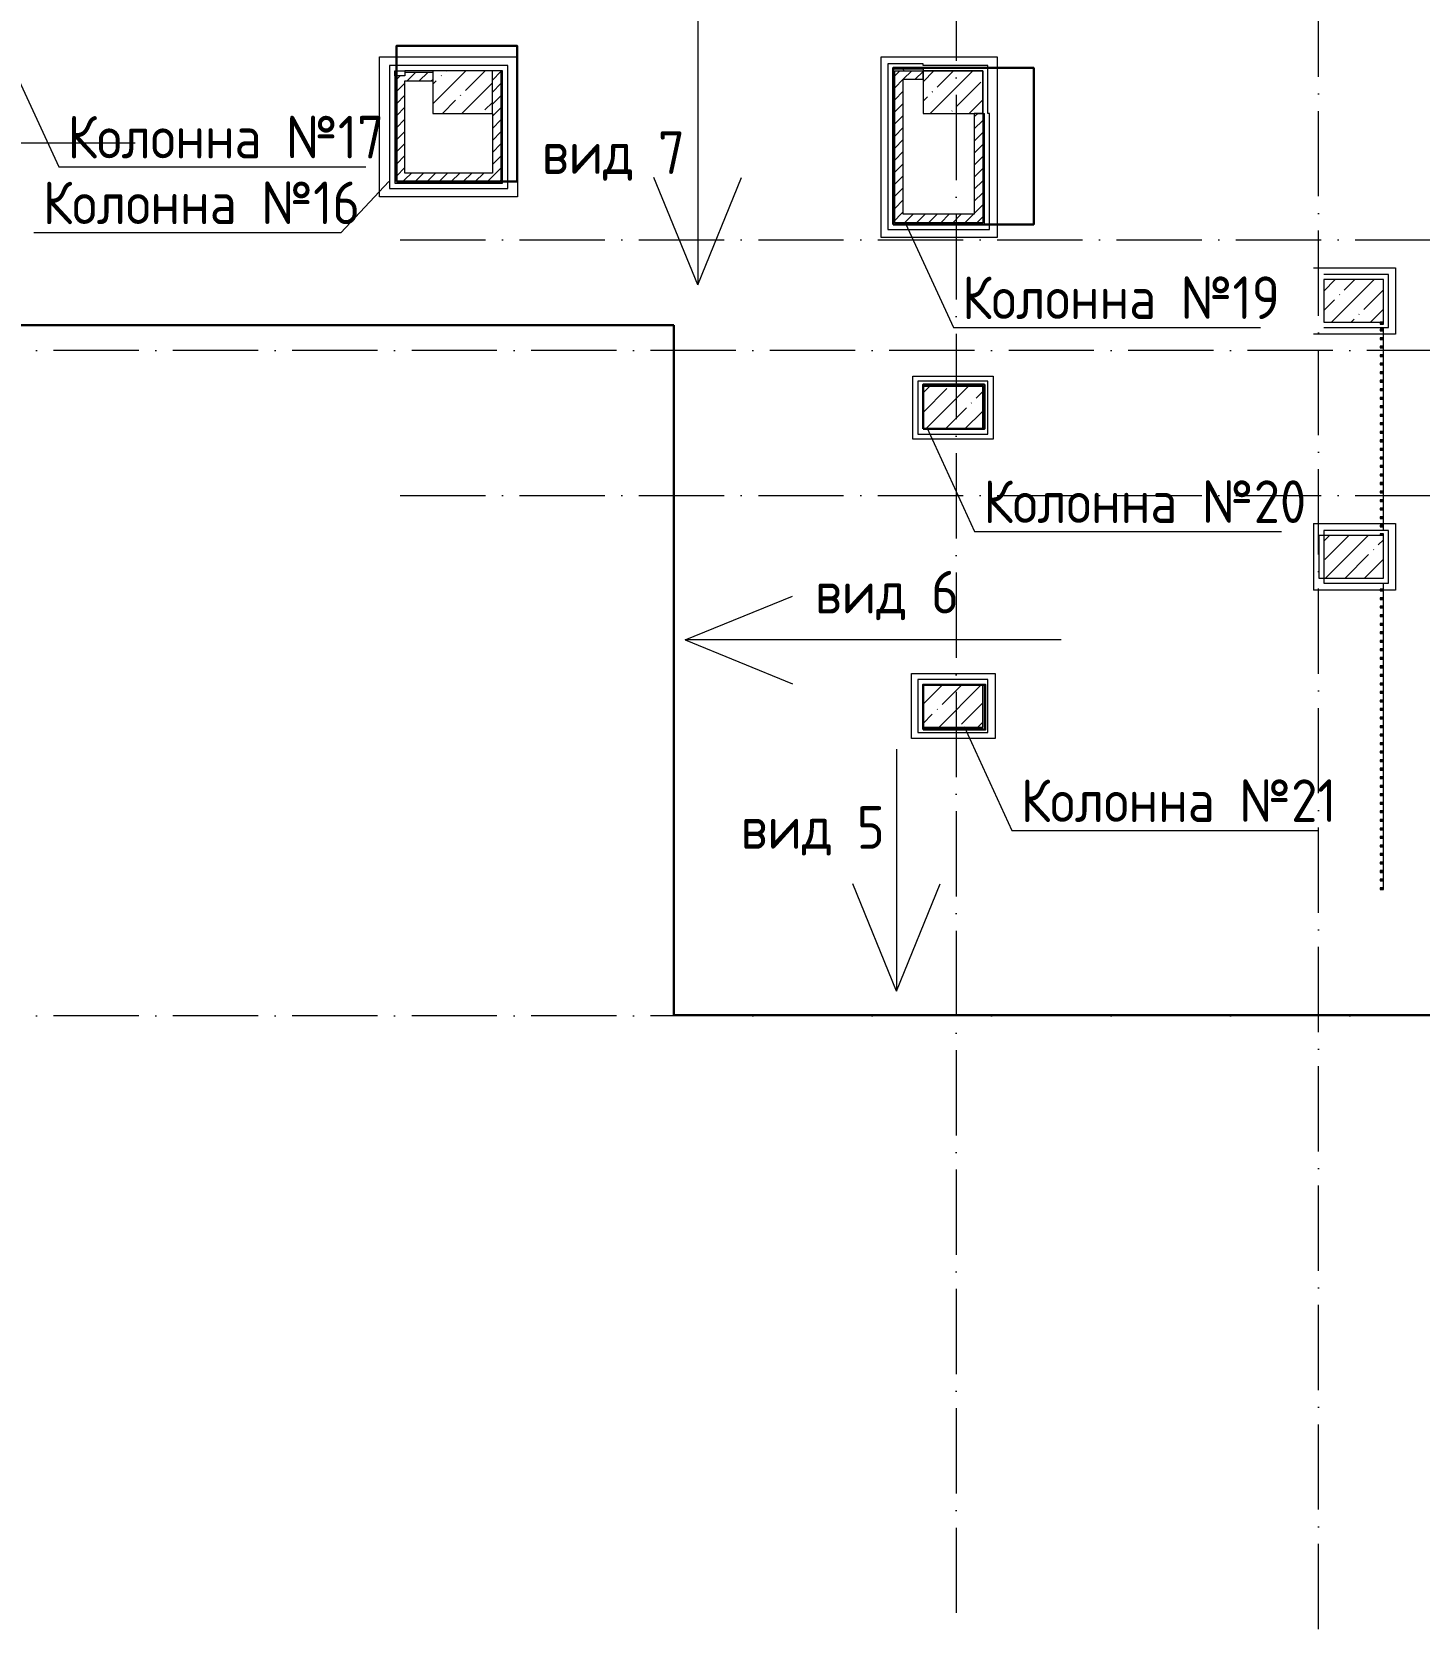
# Model space of a CAD drawing. Header units: millimetres. Extents: x -81576 to 1046824, y -248937 to 691537.
# Drawn here: x 364985 to 381251, y 431828 to 450557 of the extents above; entities that cross this region are included whole.
import ezdxf

# ---------------------------------------------------------------- set-up
doc = ezdxf.new("R2010")
doc.units = ezdxf.units.MM
doc.linetypes.add('50_200_ШТРИХ_1Т_ш5_п1_п1_', pattern=[1400, 1000, -200, 0, -200])
for name, color, linetype, lineweight, true_color in [('A-DETL-7', 7, 'Continuous', 20, 0x01a6fe), ('A-FLOR-1', 7, 'Continuous', 5, 0xc0c0c0), ('I-WALL-15', 7, 'Continuous', 5, 0x787878), ('Оси-3', 7, '50_200_ШТРИХ_1Т_ш5_п1_п1_', 9, 0xaaaaaa)]:
    doc.layers.add(name, color=color, linetype=linetype, lineweight=lineweight, true_color=true_color)
for name, color, linetype, lineweight in [('A-WALL', 7, 'Continuous', 5), ('A-WALL-FNSH-1', 7, 'Continuous', 5), ('I-WALL', 7, 'Continuous', 5), ('S-COLS', 7, 'Continuous', 9), ('S-COLS-1', 7, 'Continuous', 5), ('Ограждение', 7, 'Continuous', 9), ('Ограждение-1', 7, 'Continuous', 20), ('основной', 250, 'Continuous', 15), ('Основные линии', 7, 'Continuous', 30), ('осново', 7, 'Continuous', 30), ('Размеры', 7, 'Continuous', 15)]:
    doc.layers.add(name, color=color, linetype=linetype, lineweight=lineweight)
doc.styles.add('СПДС', font='isocpeur.ttf', dxfattribs={"width": 0.9})
pattern_1 = [(45, (286584.25, 383020.87), (-228.0985, 228.0985), []), (45, (286812.35, 383020.87), (-228.0985, 228.0985), [403.225, -80.645, 6.706, -73.939])]
pattern_2 = [(0, (286584.25, 383020.87), (406.4, 101.6), [6.706, -298.094, 6.706, -298.094, -1625.6]), (0, (286584.25, 383020.87), (406.4, 101.6), [-609.6, 6.706, -602.894, 6.706, -298.094, -711.2]), (0, (286584.25, 383020.87), (406.4, 101.6), [-1524, 6.706, -196.494, 6.706, -501.294]), (120, (286736.65, 383071.67), (-291.18818, 301.15272), [6.706, -298.094, 6.706, -298.094, -1625.6]), (120, (286736.65, 383071.67), (-291.18818, 301.15272), [-609.6, 6.706, -602.894, 6.706, -298.094, -711.2]), (120, (286736.65, 383071.67), (-291.18818, 301.15272), [-1524, 6.706, -196.494, 6.706, -501.294]), (240, (286787.45, 383274.87), (-115.21182, -402.75272), [6.706, -298.094, 6.706, -298.094, -1625.6]), (240, (286787.45, 383274.87), (-115.21182, -402.75272), [-609.6, 6.706, -602.894, 6.706, -298.094, -711.2]), (240, (286787.45, 383274.87), (-115.21182, -402.75272), [-1524, 6.706, -196.494, 6.706, -501.294])]
pattern_3 = [(45, (286584.25, 383020.87), (-70.71068, 70.71068), [])]

# ---------------------------------------------------------------- blocks, each defined once
blk = doc.blocks.new('BSC_Колонна _Прямоугольная - 500х700-V240-АИ_План этажа_Стены_3')
at = {"layer": 'S-COLS-1'}
h = blk.add_hatch(dxfattribs=at)
h.set_pattern_fill('FP_168', color=256, style=0, pattern_type=2)
h.set_pattern_definition([(315, (-64381.04, 93900), (228.0985, 228.0985), []), (315, (-64381.04, 93671.9), (228.0985, 228.0985), [403.225, -80.645, 6.706, -73.939])])
h.paths.add_polyline_path([(-250, 350), (-250, -350), (250, -350), (250, 350), (-17, 350)])
for p, q in [((250, 350), (-250, 350)), ((-250, 350), (-250, -350)), ((250, -350), (250, 350)), ((-250, -350), (250, -350))]:
    blk.add_line(p, q, dxfattribs=at)
blk = doc.blocks.new('BSC_Колонна _Прямоугольная - 500х700-V252-АИ_План этажа_Стены_3')
at = {"layer": 'S-COLS-1'}
h = blk.add_hatch(dxfattribs=at)
h.set_pattern_fill('FP_180', color=256, style=0, pattern_type=2)
h.set_pattern_definition([(315, (-61381.04, 93900), (228.0985, 228.0985), []), (315, (-61381.04, 93671.9), (228.0985, 228.0985), [403.225, -80.645, 6.706, -73.939])])
h.paths.add_polyline_path([(-250, 350), (-250, -350), (250, -350), (250, 350), (152, 350)])
for p, q in [((250, 350), (-250, 350)), ((-250, 350), (-250, -350)), ((250, -350), (250, 350)), ((-250, -350), (250, -350))]:
    blk.add_line(p, q, dxfattribs=at)
blk = doc.blocks.new('BSC_Колонна _Прямоугольная - 500х700-V299-АИ_План этажа_Стены_3')
at = {"layer": 'S-COLS-1'}
h = blk.add_hatch(dxfattribs=at)
h.set_pattern_fill('FP_205', color=256, style=0, pattern_type=2)
h.set_pattern_definition([(315, (-66830.7, 83450), (228.0985, 228.0985), []), (315, (-66830.7, 83221.9), (228.0985, 228.0985), [403.225, -80.645, 6.706, -73.939])])
h.paths.add_polyline_path([(-250, 350), (-250, -350), (250, -350), (250, 350)])
for p, q in [((250, 350), (-250, 350)), ((-250, 350), (-250, -350)), ((250, -350), (250, 350)), ((-250, -350), (250, -350))]:
    blk.add_line(p, q, dxfattribs=at)
blk = doc.blocks.new('О_Балясина_Труба_ГОСТ 86452 - О_Балясина_Труба_ГОСТ 8645-68 2-26159581-АИ_План этажа_Стены_3')
at = {"layer": 'Ограждение-1'}
for p, q in [((10, 20), (-10, 20)), ((-10, 20), (-10, -20)), ((-7, -17), (-7, 17)), ((-7, 17), (7, 17)), ((7, 17), (7, -17)), ((10, -20), (10, 20)), ((-10, -20), (10, -20)), ((7, -17), (-7, -17))]:
    blk.add_line(p, q, dxfattribs=at)
blk = doc.blocks.new('О_Элемент ограждения_Обод_Труба_ГОСТ 86452 - О_Элемент ограждения_Обод_Труба_ГОСТ 8645-68 2-26191406-АИ_План этажа_Стены_3')
at = {"layer": 'Ограждение-1'}
for p, q in [((-2480, 20), (-2500, 20)), ((-2500, 20), (-2500, -20)), ((-2497, 17), (-2483, 17)), ((-2497, -17), (-2497, 17)), ((-2483, 17), (-2483, -17)), ((-2480, -20), (-2480, 20)), ((0, 20), (-20, 20)), ((-20, 20), (-20, -20)), ((-17, 17), (-3, 17)), ((-17, -17), (-17, 17)), ((-3, 17), (-3, -17)), ((-2500, -20), (-2480, -20)), ((-2483, -17), (-2497, -17)), ((-20, -20), (0, -20)), ((-3, -17), (-17, -17))]:
    blk.add_line(p, q, dxfattribs=at)

msp = doc.modelspace()

# ---------------------------------------------------------------- hatches: boundary and pattern name
at = {"layer": 'I-WALL', "true_color": 0x000000}
h = msp.add_hatch(dxfattribs=at)
h.set_pattern_fill('FP_5', color=18, style=0, pattern_type=2)
h.set_pattern_definition(pattern_3)
h.paths.add_polyline_path([(369359.2, 449981.6), (369684.2, 449981.6), (369684.2, 450081.6), (369359.2, 450081.6), (369359.2, 450041.6)])
h = msp.add_hatch(dxfattribs=at)
h.set_pattern_fill('FP_5', color=18, style=0, pattern_type=2)
h.set_pattern_definition(pattern_3)
h.paths.add_polyline_path([(370484.2, 448801.6), (370484.2, 450101.6), (370384.2, 450101.6), (370384.2, 448801.6)])
h = msp.add_hatch(dxfattribs=at)
h.set_pattern_fill('FP_5', color=18, style=0, pattern_type=2)
h.set_pattern_definition(pattern_3)
h.paths.add_polyline_path([(375434.2, 450001.6), (375434.2, 450101.6), (375102.7, 450101.6), (375102.7, 450001.6), (375202.7, 450001.6)])
h = msp.add_hatch(dxfattribs=at)
h.set_pattern_fill('FP_5', color=18, style=0, pattern_type=2)
h.set_pattern_definition(pattern_3)
h.paths.add_polyline_path([(369259.2, 448801.6), (369359.2, 448801.6), (369359.2, 450041.6), (369259.2, 450041.6)])
h = msp.add_hatch(dxfattribs=at)
h.set_pattern_fill('FP_5', color=18, style=0, pattern_type=2)
h.set_pattern_definition(pattern_3)
h.paths.add_polyline_path([(375202.7, 448419.1), (375202.7, 450001.6), (375102.7, 450001.6), (375102.7, 448419.1)])
h = msp.add_hatch(dxfattribs=at)
h.set_pattern_fill('FP_5', color=18, style=0, pattern_type=2)
h.set_pattern_definition(pattern_3)
h.paths.add_polyline_path([(376134.2, 448319.1), (376134.2, 449601.6), (376034.2, 449601.6), (376034.2, 448319.1)])
h = msp.add_hatch(dxfattribs=at)
h.set_pattern_fill('FP_5', color=18, style=0, pattern_type=2)
h.set_pattern_definition(pattern_3)
h.paths.add_polyline_path([(369359.2, 448801.6), (370384.2, 448801.6), (370384.2, 448901.6), (369359.2, 448901.6)])
h = msp.add_hatch(dxfattribs=at)
h.set_pattern_fill('FP_5', color=18, style=0, pattern_type=2)
h.set_pattern_definition(pattern_3)
h.paths.add_polyline_path([(375102.7, 448319.1), (376034.2, 448319.1), (376034.2, 448419.1), (375102.7, 448419.1)])
at = {"layer": 'I-WALL-15', "true_color": 0x000000}
h = msp.add_hatch(dxfattribs=at)
h.set_pattern_fill('FP_3', color=18, style=0, pattern_type=2)
h.set_pattern_definition(pattern_2)
h.paths.add_polyline_path([(369684.2, 450081.6), (369684.2, 450101.6), (369359.2, 450101.6), (369359.2, 450081.6)])
h = msp.add_hatch(dxfattribs=at)
h.set_pattern_fill('FP_3', color=18, style=0, pattern_type=2)
h.set_pattern_definition(pattern_2)
h.paths.add_polyline_path([(370504.2, 448781.6), (370504.2, 450101.6), (370484.2, 450101.6), (370484.2, 448781.6)])
h = msp.add_hatch(dxfattribs=at)
h.set_pattern_fill('FP_3', color=18, style=0, pattern_type=2)
h.set_pattern_definition(pattern_2)
h.paths.add_polyline_path([(375434.2, 450101.6), (375434.2, 450121.6), (375082.7, 450121.6), (375082.7, 450101.6), (375102.7, 450101.6)])
h = msp.add_hatch(dxfattribs=at)
h.set_pattern_fill('FP_3', color=18, style=0, pattern_type=2)
h.set_pattern_definition(pattern_2)
h.paths.add_polyline_path([(375082.7, 448319.1), (375102.7, 448319.1), (375102.7, 450101.6), (375082.7, 450101.6), (375082.7, 448419.1)])
h = msp.add_hatch(dxfattribs=at)
h.set_pattern_fill('FP_3', color=18, style=0, pattern_type=2)
h.set_pattern_definition(pattern_2)
h.paths.add_polyline_path([(369259.2, 448781.6), (369259.2, 450041.6), (369239.2, 450041.6), (369239.2, 448781.6)])
h = msp.add_hatch(dxfattribs=at)
h.set_pattern_fill('FP_3', color=18, style=0, pattern_type=2)
h.set_pattern_definition(pattern_2)
h.paths.add_polyline_path([(376154.2, 448299.1), (376154.2, 449601.6), (376134.2, 449601.6), (376134.2, 448299.1)])
h = msp.add_hatch(dxfattribs=at)
h.set_pattern_fill('FP_3', color=18, style=0, pattern_type=2)
h.set_pattern_definition(pattern_2)
h.paths.add_polyline_path([(370384.2, 448781.6), (370484.2, 448781.6), (370484.2, 448801.6), (369259.2, 448801.6), (369259.2, 448781.6), (369800, 448781.6)])
h = msp.add_hatch(dxfattribs=at)
h.set_pattern_fill('FP_3', color=18, style=0, pattern_type=2)
h.set_pattern_definition(pattern_2)
h.paths.add_polyline_path([(376134.2, 448299.1), (376134.2, 448319.1), (375082.7, 448319.1), (375082.7, 448299.1), (376034.2, 448299.1)])
at = {"layer": 'S-COLS-1', "true_color": 0x000000}
h = msp.add_hatch(dxfattribs=at)
h.set_pattern_fill('FP_1', color=18, style=0, pattern_type=2)
h.set_pattern_definition(pattern_1)
h.paths.add_polyline_path([(375434.2, 449601.6), (376134.2, 449601.6), (376134.2, 450101.6), (375434.2, 450101.6)])
h = msp.add_hatch(dxfattribs=at)
h.set_pattern_fill('FP_1', color=18, style=0, pattern_type=2)
h.set_pattern_definition(pattern_1)
h.paths.add_polyline_path([(375434.2, 445901.6), (376134.2, 445901.6), (376134.2, 446401.6), (375434.2, 446401.6)])
h = msp.add_hatch(dxfattribs=at)
h.set_pattern_fill('FP_1', color=18, style=0, pattern_type=2)
h.set_pattern_definition(pattern_1)
h.paths.add_polyline_path([(375434.2, 442401.6), (376134.2, 442401.6), (376134.2, 442901.6), (375434.2, 442901.6)])

# ---------------------------------------------------------------- linework, layer by layer
at = {"color": 18, "lineweight": 30, "true_color": 0x000000}
for points in [[(369259.2, 448801.6), (370675.2, 448801.6), (370675.2, 450393.6), (369259.2, 450393.6)], [(375082.7, 448299.1), (376732.7, 448299.1), (376732.7, 450134.1), (375082.7, 450134.1)], [(375434.2, 445901.6), (376154.2, 445901.6), (376154.2, 446421.6), (375434.2, 446421.6)], [(375434.2, 442376.6), (376164.2, 442376.6), (376164.2, 442901.6), (375434.2, 442901.6)]]:
    msp.add_lwpolyline(points, close=True, dxfattribs=at)
at = {"lineweight": 30}
for points in [[(361556.5, 447785.5), (361741.4, 447789.9), (361741.4, 447119.9), (372511.4, 447119.9)], [(372511.4, 447119.9), (372511.4, 439025.5), (387816.2, 439025.5)]]:
    msp.add_lwpolyline(points, dxfattribs=at)
at = {"layer": 'A-DETL-7', "color": 18, "true_color": 0x000000}
for p, q in [((369060.2, 450264.5), (370680.2, 450264.5)), ((369060.2, 448621.6), (369060.2, 450264.5)), ((370680.2, 450264.5), (370680.2, 448621.6)), ((374943.7, 450264.5), (376303.7, 450264.5)), ((374943.7, 448144.5), (374943.7, 450264.5)), ((376303.7, 450264.5), (376303.7, 448144.5)), ((370680.2, 448621.6), (369060.2, 448621.6)), ((376303.7, 448144.5), (374943.7, 448144.5)), ((380013.8, 447791.9), (380974.2, 447791.9)), ((380974.2, 447791.9), (380974.2, 447011.9)), ((380974.2, 447011.9), (380013.8, 447011.9)), ((375315.7, 446520.5), (376255.7, 446520.5)), ((375315.7, 445780.5), (375315.7, 446520.5)), ((376255.7, 446520.5), (376255.7, 445780.5)), ((376255.7, 445780.5), (375315.7, 445780.5)), ((380013.8, 444791.9), (380974.2, 444791.9)), ((380013.8, 444791.9), (380013.8, 444011.9)), ((380974.2, 444791.9), (380974.2, 444011.9)), ((380974.2, 444011.9), (380013.8, 444011.9)), ((375300.8, 443035.1), (376280.8, 443035.1)), ((375300.8, 442270.1), (375300.8, 443035.1)), ((376280.8, 443035.1), (376280.8, 442270.1)), ((376280.8, 442270.1), (375300.8, 442270.1))]:
    msp.add_line(p, q, dxfattribs=at)
at = {"layer": 'A-FLOR-1', "color": 18, "true_color": 0x000000}
for p, q in [((380834.2, 447071.6), (380834.2, 447091.9)), ((380834.2, 446971.6), (380834.2, 447051.6)), ((380834.2, 446871.6), (380834.2, 446951.6)), ((380834.2, 446771.6), (380834.2, 446851.6)), ((380834.2, 446671.6), (380834.2, 446751.6)), ((380834.2, 446571.6), (380834.2, 446651.6)), ((380834.2, 446471.6), (380834.2, 446551.6)), ((380834.2, 446371.6), (380834.2, 446451.6)), ((380834.2, 446271.6), (380834.2, 446351.6)), ((380834.2, 446171.6), (380834.2, 446251.6)), ((380834.2, 446071.6), (380834.2, 446151.6)), ((380834.2, 445971.6), (380834.2, 446051.6)), ((380834.2, 445871.6), (380834.2, 445951.6)), ((380834.2, 445771.6), (380834.2, 445851.6)), ((380834.2, 445671.6), (380834.2, 445751.6)), ((380834.2, 445571.6), (380834.2, 445651.6)), ((380834.2, 445471.6), (380834.2, 445551.6)), ((380834.2, 445371.6), (380834.2, 445451.6)), ((380834.2, 445271.6), (380834.2, 445351.6)), ((380834.2, 445171.6), (380834.2, 445251.6)), ((380834.2, 445071.6), (380834.2, 445151.6)), ((380834.2, 444971.6), (380834.2, 445051.6)), ((380834.2, 444871.6), (380834.2, 444951.6)), ((380834.2, 444771.6), (380834.2, 444851.6)), ((380834.2, 444711.9), (380834.2, 444751.6)), ((380834.2, 444021.6), (380834.2, 444091.9)), ((380834.2, 443921.6), (380834.2, 444001.6)), ((380834.2, 443821.6), (380834.2, 443901.6)), ((380834.2, 443721.6), (380834.2, 443801.6)), ((380834.2, 443621.6), (380834.2, 443701.6)), ((380834.2, 443521.6), (380834.2, 443601.6)), ((380834.2, 443421.6), (380834.2, 443501.6)), ((380834.2, 443321.6), (380834.2, 443401.6)), ((380834.2, 443221.6), (380834.2, 443301.6)), ((380834.2, 443121.6), (380834.2, 443201.6)), ((380834.2, 443021.6), (380834.2, 443101.6)), ((380834.2, 442921.6), (380834.2, 443001.6)), ((380834.2, 442821.6), (380834.2, 442901.6)), ((380834.2, 442721.6), (380834.2, 442801.6)), ((380834.2, 442621.6), (380834.2, 442701.6)), ((380834.2, 442521.6), (380834.2, 442601.6)), ((380834.2, 442421.6), (380834.2, 442501.6)), ((380834.2, 442321.6), (380834.2, 442401.6)), ((380834.2, 442221.6), (380834.2, 442301.6)), ((380834.2, 442121.6), (380834.2, 442201.6)), ((380834.2, 442021.6), (380834.2, 442101.6)), ((380834.2, 441921.6), (380834.2, 442001.6)), ((380834.2, 441821.6), (380834.2, 441901.6)), ((380834.2, 441722.2), (380834.2, 441801.6)), ((380834.2, 441621.6), (380834.2, 441701.6)), ((380834.2, 441521.6), (380834.2, 441601.6)), ((380834.2, 441421.6), (380834.2, 441501.6)), ((380834.2, 441321.6), (380834.2, 441401.6)), ((380834.2, 441221.6), (380834.2, 441301.6)), ((380834.2, 441121.6), (380834.2, 441201.6)), ((380834.2, 441021.6), (380834.2, 441101.6)), ((380834.2, 440921.6), (380834.2, 441001.6)), ((380834.2, 440821.6), (380834.2, 440901.6)), ((380834.2, 440721.6), (380834.2, 440801.6)), ((380834.2, 440621.6), (380834.2, 440701.6)), ((380834.2, 440521.6), (380834.2, 440601.6))]:
    msp.add_line(p, q, dxfattribs=at)
at = {"layer": 'A-WALL', "color": 18, "true_color": 0x000000}
for p, q in [((369179.2, 450161.6), (369179.2, 448721.6)), ((370564.2, 450161.6), (369179.2, 450161.6)), ((369239.2, 450041.6), (369239.2, 450101.6)), ((369239.2, 450101.6), (369359.2, 450101.6)), ((369684.2, 450081.6), (369359.2, 450081.6)), ((370484.2, 450101.6), (370484.2, 448801.6)), ((370564.2, 448721.6), (370564.2, 450161.6)), ((375022.7, 450181.6), (375022.7, 448239.1)), ((375434.2, 450181.6), (375022.7, 450181.6)), ((375082.7, 450121.6), (375082.7, 448319.1)), ((375102.7, 448319.1), (375102.7, 450101.6)), ((375102.7, 450101.6), (376134.2, 450101.6)), ((375434.2, 450161.6), (375434.2, 450181.6)), ((376194.2, 450161.6), (375434.2, 450161.6)), ((375434.2, 450121.6), (375434.2, 450101.6)), ((376134.2, 450101.6), (376134.2, 448319.1)), ((376194.2, 449601.6), (376194.2, 450161.6)), ((369259.2, 448801.6), (369259.2, 450041.6)), ((376134.2, 449601.6), (376154.2, 449601.6)), ((376154.2, 448299.1), (376154.2, 449601.6)), ((376214.2, 449601.6), (376194.2, 449601.6)), ((376214.2, 448239.1), (376214.2, 449601.6)), ((370484.2, 448801.6), (369259.2, 448801.6)), ((369179.2, 448721.6), (370564.2, 448721.6)), ((375022.7, 448239.1), (376214.2, 448239.1)), ((376134.2, 448319.1), (375102.7, 448319.1)), ((380894.2, 447711.9), (380134.2, 447711.9)), ((380894.2, 447091.9), (380894.2, 447711.9)), ((380134.2, 447091.9), (380894.2, 447091.9)), ((376194.2, 446461.6), (375374.2, 446461.6)), ((375374.2, 446461.6), (375374.2, 445841.6)), ((375434.2, 446401.6), (376134.2, 446401.6)), ((375434.2, 445901.6), (375434.2, 446401.6)), ((376134.2, 446401.6), (376134.2, 445901.6)), ((376194.2, 445841.6), (376194.2, 446461.6)), ((375374.2, 445841.6), (376194.2, 445841.6)), ((376134.2, 445901.6), (375434.2, 445901.6)), ((380074.2, 444651.9), (380074.2, 444151.9)), ((380134.2, 444651.9), (380074.2, 444651.9)), ((380894.2, 444711.9), (380134.2, 444711.9)), ((380134.2, 444711.9), (380134.2, 444651.9)), ((380894.2, 444091.9), (380894.2, 444711.9)), ((380074.2, 444151.9), (380134.2, 444151.9)), ((380134.2, 444151.9), (380134.2, 444091.9)), ((380134.2, 444091.9), (380894.2, 444091.9)), ((375374.2, 442961.6), (375374.2, 442341.6)), ((376194.2, 442961.6), (375374.2, 442961.6)), ((376194.2, 442341.6), (376194.2, 442961.6)), ((375434.2, 442401.6), (375434.2, 442901.6)), ((375434.2, 442901.6), (376134.2, 442901.6)), ((376134.2, 442901.6), (376134.2, 442401.6)), ((376134.2, 442401.6), (375434.2, 442401.6)), ((375374.2, 442341.6), (376194.2, 442341.6))]:
    msp.add_line(p, q, dxfattribs=at)
at = {"layer": 'A-WALL-FNSH-1', "color": 18, "true_color": 0x000000}
for p, q in [((369684.2, 450101.6), (369359.2, 450101.6)), ((369359.2, 450101.6), (369359.2, 450041.6)), ((370504.2, 450101.6), (370384.2, 450101.6)), ((370504.2, 448781.6), (370504.2, 450101.6)), ((375434.2, 450121.6), (375082.7, 450121.6)), ((375434.2, 450001.6), (375434.2, 450101.6)), ((369239.2, 450041.6), (369239.2, 448781.6)), ((369359.2, 450041.6), (369239.2, 450041.6)), ((369359.2, 448901.6), (369359.2, 449981.6)), ((369359.2, 449981.6), (369684.2, 449981.6)), ((375202.7, 450001.6), (375434.2, 450001.6)), ((375202.7, 448419.1), (375202.7, 450001.6)), ((370384.2, 449601.6), (370384.2, 448901.6)), ((376134.2, 449601.6), (376034.2, 449601.6)), ((376034.2, 449601.6), (376034.2, 448419.1)), ((369239.2, 448781.6), (370504.2, 448781.6)), ((370384.2, 448901.6), (369359.2, 448901.6)), ((376034.2, 448419.1), (375202.7, 448419.1)), ((375082.7, 448319.1), (375082.7, 448299.1)), ((375082.7, 448299.1), (376154.2, 448299.1))]:
    msp.add_line(p, q, dxfattribs=at)
at = {"layer": 'S-COLS-1', "color": 18, "true_color": 0x000000}
for p, q in [((376134.2, 450101.6), (375434.2, 450101.6)), ((375434.2, 450101.6), (375434.2, 449601.6)), ((376134.2, 449601.6), (376134.2, 450101.6)), ((375434.2, 449601.6), (376134.2, 449601.6)), ((376134.2, 446401.6), (375434.2, 446401.6)), ((375434.2, 446401.6), (375434.2, 445901.6)), ((376134.2, 445901.6), (376134.2, 446401.6)), ((375434.2, 445901.6), (376134.2, 445901.6)), ((376134.2, 442901.6), (375434.2, 442901.6)), ((375434.2, 442901.6), (375434.2, 442401.6)), ((376134.2, 442401.6), (376134.2, 442901.6)), ((375434.2, 442401.6), (376134.2, 442401.6))]:
    msp.add_line(p, q, dxfattribs=at)
at = {"layer": 'Оси-3'}
for p, q in [((375821.4, 475019.8), (375821.4, 431828)), ((380071.4, 431828), (380071.4, 475019.8)), ((369302.7, 448119.9), (391439.4, 448119.9)), ((391439.4, 446819.9), (349657.5, 446819.9)), ((369302.7, 445119.9), (391439.4, 445119.9)), ((391439.4, 439019.9), (349657.5, 439019.9))]:
    msp.add_line(p, q, dxfattribs=at)
at = {"layer": 'основной', "lineweight": 15}
for points in [[(364738.9, 450194.5), (365299.5, 448973.4), (368899.5, 448973.4)], [(369169.1, 448802.7), (368608.5, 448202.7), (365008.5, 448202.7)]]:
    msp.add_lwpolyline(points, dxfattribs=at)
at = {"layer": 'основной', "color": 18, "lineweight": 15, "true_color": 0x000000}
for points in [[(375229.2, 448311.2), (375789.8, 447090.2), (379389.8, 447090.2)], [(375477.7, 445919.5), (376038.3, 444698.5), (379638.3, 444698.5)], [(375916.8, 442413.3), (376477.4, 441192.2), (380077.4, 441192.2)]]:
    msp.add_lwpolyline(points, dxfattribs=at)
at = {"layer": 'Размеры', "color": 18, "true_color": 0x000000}
for points in [[(372792.3, 450866.1), (372792.3, 447592.7)], [(372792.3, 447592.7), (372278.7, 448851.3)], [(372792.3, 447592.7), (373305.9, 448851.3)], [(372644.1, 443426.6), (373902.7, 443940.2)], [(377054.2, 443426.6), (372644.1, 443426.6)], [(372644.1, 443426.6), (373902.7, 442913)], [(375122.8, 442145.8), (375122.8, 439307.3)], [(375122.8, 439307.3), (374609.2, 440565.9)], [(375122.8, 439307.3), (375636.4, 440565.9)]]:
    msp.add_lwpolyline(points, dxfattribs=at)
at = {"layer": 'Размеры'}
msp.add_lwpolyline([(366195.2, 449252.2), (361785.1, 449252.2)], dxfattribs=at)

# ---------------------------------------------------------------- block references
at = {"layer": 'S-COLS', "color": 18, "true_color": 0x000000, "rotation": 89.9999999999999}
for name, p in [('BSC_Колонна _Прямоугольная - 500х700-V299-АИ_План этажа_Стены_3', (370034.2, 449851.6)), ('BSC_Колонна _Прямоугольная - 500х700-V240-АИ_План этажа_Стены_3', (380484.2, 447401.9)), ('BSC_Колонна _Прямоугольная - 500х700-V252-АИ_План этажа_Стены_3', (380484.2, 444401.9))]:
    msp.add_blockref(name, p, dxfattribs=at)
at = {"layer": 'Ограждение', "color": 18, "true_color": 0x000000}
for name, p, rotation in [('О_Элемент ограждения_Обод_Труба_ГОСТ 86452 - О_Элемент ограждения_Обод_Труба_ГОСТ 8645-68 2-26191406-АИ_План этажа_Стены_3', (380814.2, 444651.6), 270.0000000000001), ('О_Балясина_Труба_ГОСТ 86452 - О_Балясина_Труба_ГОСТ 8645-68 2-26159581-АИ_План этажа_Стены_3', (380814.2, 447061.6), 90.00000000000024), ('О_Балясина_Труба_ГОСТ 86452 - О_Балясина_Труба_ГОСТ 8645-68 2-26159581-АИ_План этажа_Стены_3', (380814.2, 446961.6), 90.00000000000024), ('О_Балясина_Труба_ГОСТ 86452 - О_Балясина_Труба_ГОСТ 8645-68 2-26159581-АИ_План этажа_Стены_3', (380814.2, 446861.6), 90.00000000000024), ('О_Балясина_Труба_ГОСТ 86452 - О_Балясина_Труба_ГОСТ 8645-68 2-26159581-АИ_План этажа_Стены_3', (380814.2, 446761.6), 90.00000000000024), ('О_Балясина_Труба_ГОСТ 86452 - О_Балясина_Труба_ГОСТ 8645-68 2-26159581-АИ_План этажа_Стены_3', (380814.2, 446661.6), 90.00000000000024), ('О_Балясина_Труба_ГОСТ 86452 - О_Балясина_Труба_ГОСТ 8645-68 2-26159581-АИ_План этажа_Стены_3', (380814.2, 446561.6), 90.00000000000024), ('О_Балясина_Труба_ГОСТ 86452 - О_Балясина_Труба_ГОСТ 8645-68 2-26159581-АИ_План этажа_Стены_3', (380814.2, 446461.6), 90.00000000000024), ('О_Балясина_Труба_ГОСТ 86452 - О_Балясина_Труба_ГОСТ 8645-68 2-26159581-АИ_План этажа_Стены_3', (380814.2, 446361.6), 90.00000000000024), ('О_Балясина_Труба_ГОСТ 86452 - О_Балясина_Труба_ГОСТ 8645-68 2-26159581-АИ_План этажа_Стены_3', (380814.2, 446261.6), 90.00000000000024), ('О_Балясина_Труба_ГОСТ 86452 - О_Балясина_Труба_ГОСТ 8645-68 2-26159581-АИ_План этажа_Стены_3', (380814.2, 446161.6), 90.00000000000024), ('О_Балясина_Труба_ГОСТ 86452 - О_Балясина_Труба_ГОСТ 8645-68 2-26159581-АИ_План этажа_Стены_3', (380814.2, 446061.6), 90.00000000000024), ('О_Балясина_Труба_ГОСТ 86452 - О_Балясина_Труба_ГОСТ 8645-68 2-26159581-АИ_План этажа_Стены_3', (380814.2, 445961.6), 90.00000000000024), ('О_Балясина_Труба_ГОСТ 86452 - О_Балясина_Труба_ГОСТ 8645-68 2-26159581-АИ_План этажа_Стены_3', (380814.2, 445861.6), 90.00000000000024), ('О_Балясина_Труба_ГОСТ 86452 - О_Балясина_Труба_ГОСТ 8645-68 2-26159581-АИ_План этажа_Стены_3', (380814.2, 445761.6), 90.00000000000024), ('О_Балясина_Труба_ГОСТ 86452 - О_Балясина_Труба_ГОСТ 8645-68 2-26159581-АИ_План этажа_Стены_3', (380814.2, 445661.6), 90.00000000000024), ('О_Балясина_Труба_ГОСТ 86452 - О_Балясина_Труба_ГОСТ 8645-68 2-26159581-АИ_План этажа_Стены_3', (380814.2, 445561.6), 90.00000000000024), ('О_Балясина_Труба_ГОСТ 86452 - О_Балясина_Труба_ГОСТ 8645-68 2-26159581-АИ_План этажа_Стены_3', (380814.2, 445461.6), 90.00000000000024), ('О_Балясина_Труба_ГОСТ 86452 - О_Балясина_Труба_ГОСТ 8645-68 2-26159581-АИ_План этажа_Стены_3', (380814.2, 445361.6), 90.00000000000024), ('О_Балясина_Труба_ГОСТ 86452 - О_Балясина_Труба_ГОСТ 8645-68 2-26159581-АИ_План этажа_Стены_3', (380814.2, 445261.6), 90.00000000000024), ('О_Балясина_Труба_ГОСТ 86452 - О_Балясина_Труба_ГОСТ 8645-68 2-26159581-АИ_План этажа_Стены_3', (380814.2, 445161.6), 90.00000000000024), ('О_Балясина_Труба_ГОСТ 86452 - О_Балясина_Труба_ГОСТ 8645-68 2-26159581-АИ_План этажа_Стены_3', (380814.2, 445061.6), 90.00000000000024), ('О_Балясина_Труба_ГОСТ 86452 - О_Балясина_Труба_ГОСТ 8645-68 2-26159581-АИ_План этажа_Стены_3', (380814.2, 444961.6), 90.00000000000024), ('О_Балясина_Труба_ГОСТ 86452 - О_Балясина_Труба_ГОСТ 8645-68 2-26159581-АИ_План этажа_Стены_3', (380814.2, 444861.6), 90.00000000000024), ('О_Балясина_Труба_ГОСТ 86452 - О_Балясина_Труба_ГОСТ 8645-68 2-26159581-АИ_План этажа_Стены_3', (380814.2, 444761.6), 90.00000000000024), ('О_Балясина_Труба_ГОСТ 86452 - О_Балясина_Труба_ГОСТ 8645-68 2-26159581-АИ_План этажа_Стены_3', (380814.2, 444011.6), 90.00000000000024), ('О_Балясина_Труба_ГОСТ 86452 - О_Балясина_Труба_ГОСТ 8645-68 2-26159581-АИ_План этажа_Стены_3', (380814.2, 443911.6), 90.00000000000024), ('О_Балясина_Труба_ГОСТ 86452 - О_Балясина_Труба_ГОСТ 8645-68 2-26159581-АИ_План этажа_Стены_3', (380814.2, 443811.6), 90.00000000000024), ('О_Балясина_Труба_ГОСТ 86452 - О_Балясина_Труба_ГОСТ 8645-68 2-26159581-АИ_План этажа_Стены_3', (380814.2, 443711.6), 90.00000000000024), ('О_Балясина_Труба_ГОСТ 86452 - О_Балясина_Труба_ГОСТ 8645-68 2-26159581-АИ_План этажа_Стены_3', (380814.2, 443611.6), 90.00000000000024), ('О_Балясина_Труба_ГОСТ 86452 - О_Балясина_Труба_ГОСТ 8645-68 2-26159581-АИ_План этажа_Стены_3', (380814.2, 443511.6), 90.00000000000024), ('О_Балясина_Труба_ГОСТ 86452 - О_Балясина_Труба_ГОСТ 8645-68 2-26159581-АИ_План этажа_Стены_3', (380814.2, 443411.6), 90.00000000000024), ('О_Балясина_Труба_ГОСТ 86452 - О_Балясина_Труба_ГОСТ 8645-68 2-26159581-АИ_План этажа_Стены_3', (380814.2, 443311.6), 90.00000000000024), ('О_Балясина_Труба_ГОСТ 86452 - О_Балясина_Труба_ГОСТ 8645-68 2-26159581-АИ_План этажа_Стены_3', (380814.2, 443211.6), 90.00000000000024), ('О_Балясина_Труба_ГОСТ 86452 - О_Балясина_Труба_ГОСТ 8645-68 2-26159581-АИ_План этажа_Стены_3', (380814.2, 443111.6), 90.00000000000024), ('О_Балясина_Труба_ГОСТ 86452 - О_Балясина_Труба_ГОСТ 8645-68 2-26159581-АИ_План этажа_Стены_3', (380814.2, 443011.6), 90.00000000000024), ('О_Балясина_Труба_ГОСТ 86452 - О_Балясина_Труба_ГОСТ 8645-68 2-26159581-АИ_План этажа_Стены_3', (380814.2, 442911.6), 90.00000000000024), ('О_Балясина_Труба_ГОСТ 86452 - О_Балясина_Труба_ГОСТ 8645-68 2-26159581-АИ_План этажа_Стены_3', (380814.2, 442811.6), 90.00000000000024), ('О_Балясина_Труба_ГОСТ 86452 - О_Балясина_Труба_ГОСТ 8645-68 2-26159581-АИ_План этажа_Стены_3', (380814.2, 442711.6), 90.00000000000024), ('О_Балясина_Труба_ГОСТ 86452 - О_Балясина_Труба_ГОСТ 8645-68 2-26159581-АИ_План этажа_Стены_3', (380814.2, 442611.6), 90.00000000000024), ('О_Балясина_Труба_ГОСТ 86452 - О_Балясина_Труба_ГОСТ 8645-68 2-26159581-АИ_План этажа_Стены_3', (380814.2, 442511.6), 90.00000000000024), ('О_Балясина_Труба_ГОСТ 86452 - О_Балясина_Труба_ГОСТ 8645-68 2-26159581-АИ_План этажа_Стены_3', (380814.2, 442411.6), 90.00000000000024), ('О_Балясина_Труба_ГОСТ 86452 - О_Балясина_Труба_ГОСТ 8645-68 2-26159581-АИ_План этажа_Стены_3', (380814.2, 442311.6), 90.00000000000024), ('О_Балясина_Труба_ГОСТ 86452 - О_Балясина_Труба_ГОСТ 8645-68 2-26159581-АИ_План этажа_Стены_3', (380814.2, 442211.6), 90.00000000000024), ('О_Балясина_Труба_ГОСТ 86452 - О_Балясина_Труба_ГОСТ 8645-68 2-26159581-АИ_План этажа_Стены_3', (380814.2, 442111.6), 90.00000000000024), ('О_Балясина_Труба_ГОСТ 86452 - О_Балясина_Труба_ГОСТ 8645-68 2-26159581-АИ_План этажа_Стены_3', (380814.2, 442011.6), 90.00000000000024), ('О_Балясина_Труба_ГОСТ 86452 - О_Балясина_Труба_ГОСТ 8645-68 2-26159581-АИ_План этажа_Стены_3', (380814.2, 441911.6), 90.00000000000024), ('О_Балясина_Труба_ГОСТ 86452 - О_Балясина_Труба_ГОСТ 8645-68 2-26159581-АИ_План этажа_Стены_3', (380814.2, 441811.6), 90.00000000000024), ('О_Балясина_Труба_ГОСТ 86452 - О_Балясина_Труба_ГОСТ 8645-68 2-26159581-АИ_План этажа_Стены_3', (380814.2, 441711.6), 90.00000000000024), ('О_Балясина_Труба_ГОСТ 86452 - О_Балясина_Труба_ГОСТ 8645-68 2-26159581-АИ_План этажа_Стены_3', (380814.2, 441611.6), 90.00000000000024), ('О_Балясина_Труба_ГОСТ 86452 - О_Балясина_Труба_ГОСТ 8645-68 2-26159581-АИ_План этажа_Стены_3', (380814.2, 441511.6), 90.00000000000024), ('О_Балясина_Труба_ГОСТ 86452 - О_Балясина_Труба_ГОСТ 8645-68 2-26159581-АИ_План этажа_Стены_3', (380814.2, 441411.6), 90.00000000000024), ('О_Балясина_Труба_ГОСТ 86452 - О_Балясина_Труба_ГОСТ 8645-68 2-26159581-АИ_План этажа_Стены_3', (380814.2, 441311.6), 90.00000000000024), ('О_Балясина_Труба_ГОСТ 86452 - О_Балясина_Труба_ГОСТ 8645-68 2-26159581-АИ_План этажа_Стены_3', (380814.2, 441211.6), 90.00000000000024), ('О_Балясина_Труба_ГОСТ 86452 - О_Балясина_Труба_ГОСТ 8645-68 2-26159581-АИ_План этажа_Стены_3', (380814.2, 441111.6), 90.00000000000024), ('О_Балясина_Труба_ГОСТ 86452 - О_Балясина_Труба_ГОСТ 8645-68 2-26159581-АИ_План этажа_Стены_3', (380814.2, 441011.6), 90.00000000000024), ('О_Балясина_Труба_ГОСТ 86452 - О_Балясина_Труба_ГОСТ 8645-68 2-26159581-АИ_План этажа_Стены_3', (380814.2, 440911.6), 90.00000000000024), ('О_Балясина_Труба_ГОСТ 86452 - О_Балясина_Труба_ГОСТ 8645-68 2-26159581-АИ_План этажа_Стены_3', (380814.2, 440811.6), 90.00000000000024), ('О_Балясина_Труба_ГОСТ 86452 - О_Балясина_Труба_ГОСТ 8645-68 2-26159581-АИ_План этажа_Стены_3', (380814.2, 440711.6), 90.00000000000024), ('О_Балясина_Труба_ГОСТ 86452 - О_Балясина_Труба_ГОСТ 8645-68 2-26159581-АИ_План этажа_Стены_3', (380814.2, 440611.6), 90.00000000000024), ('О_Балясина_Труба_ГОСТ 86452 - О_Балясина_Труба_ГОСТ 8645-68 2-26159581-АИ_План этажа_Стены_3', (380814.2, 440511.6), 90.00000000000024)]:
    msp.add_blockref(name, p, dxfattribs=dict(at, rotation=rotation))

# ---------------------------------------------------------------- texts
at = {"layer": 'Основные линии', "color": 18, "true_color": 0x000000, "char_height": 500, "attachment_point": 1, "style": 'СПДС'}
for s, width, insert in [('вид 7', 3371.815, (370963.3, 449391.9)), ('вид 6', 2769.041, (374165.3, 444237.8)), ('вид 5', 3371.815, (373293.8, 441478.2))]:
    msp.add_mtext_dynamic_manual_height_columns(s, width=width, gutter_width=1678.4, heights=[0], dxfattribs=dict(at, insert=insert))
at = {"layer": 'осново', "char_height": 500, "attachment_point": 1, "style": 'СПДС'}
for s, insert in [('Колонна №17', (365402.8, 449573.4)), ('Колонна №16', (365111.9, 448802.7))]:
    msp.add_mtext_dynamic_manual_height_columns(s, width=3780.915, gutter_width=1678.4, heights=[0], dxfattribs=dict(at, insert=insert))
at = {"layer": 'осново', "color": 18, "true_color": 0x000000, "char_height": 500, "attachment_point": 1, "style": 'СПДС'}
for s, insert in [('Колонна №19', (375893.1, 447690.2)), ('Колонна №20', (376141.7, 445298.5)), ('Колонна №21', (376580.8, 441792.2))]:
    msp.add_mtext_dynamic_manual_height_columns(s, width=3714.233, gutter_width=1678.4, heights=[0], dxfattribs=dict(at, insert=insert))

doc.saveas('drawing.dxf')
